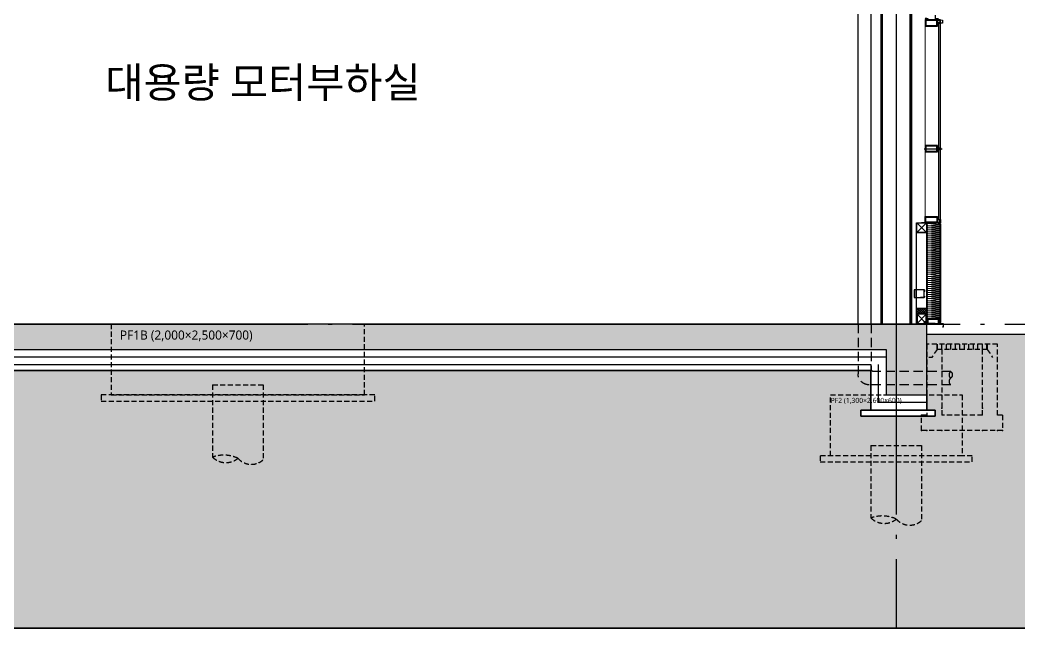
# Model space of a CAD drawing. Header units: millimetres. Extents: x 0 to 672800, y 0 to 118800.
# Drawn here: x 541715 to 551579, y 68995 to 74995 of the extents above; entities that cross this region are included whole.
import ezdxf
from ezdxf.enums import TextEntityAlignment as Align
from ezdxf.xclip import XClip

# ---------------------------------------------------------------- set-up
doc = ezdxf.new("R2010")
doc.units = ezdxf.units.MM
doc.header["$LTSCALE"] = 200
doc.header["$XCLIPFRAME"] = 0
for name, pattern in [('CEN-GAUN', [32.2, 30, -1, 0.2, -1]), ('CONTINOUS', [0]), ('HID', [2.3, 1.5, -0.8]), ('HIDDEN', [0.375, 0.25, -0.125])]:
    doc.linetypes.add(name, pattern=pattern)
doc.layers.get('DEFPOINTS').update_dxf_attribs({"color": 137})
for name, color, linetype in [('0-S-col', 4, 'Continuous'), ('01단열재', 252, 'Continuous'), ('01하지철물', 253, 'Continuous'), ('0파일', 251, 'HIDDEN'), ('161', 161, 'Continuous'), ('35', 8, 'Continuous'), ('5기초', 5, 'HIDDEN'), ('5기초버림콘크리트', 251, 'HIDDEN'), ('5버림콘크리트', 5, 'CONTINOUS'), ('7', 7, 'Continuous'), ('A-CON', 2, 'Continuous'), ('A-PNL-EXT', 7, 'Continuous'), ('A-sect_stl', 8, 'Continuous'), ('AA-DWXM-CURT', 4, 'Continuous'), ('BOLT', 8, 'Continuous'), ('CEN', 1, 'CEN-GAUN'), ('CON', 2, 'Continuous'), ('ELE', 7, 'Continuous'), ('FLA', 2, 'Continuous'), ('HAT', 8, 'Continuous'), ('HAT-254', 254, 'Continuous'), ('HAT-INS1', 252, 'Continuous'), ('HID-8', 8, 'HID'), ('Insul', 252, 'Continuous'), ('PANEL', 6, 'Continuous'), ('S-253', 252, 'Continuous'), ('SOL-253', 253, 'Continuous'), ('squrepipe', 252, 'Continuous'), ('STEEL-E', 6, 'Continuous'), ('STL', 4, 'Continuous'), ('SYP_BOLT', 9, 'Continuous'), ('SYP_FLASHING', 5, 'Continuous'), ('SYP_INSUL', 252, 'Continuous'), ('SYP_STEEL', 4, 'Continuous'), ('TEC35', 35, 'Continuous'), ('WALL', 2, 'Continuous'), ('WIN1', 7, 'Continuous'), ('우수집수정', 252, 'HIDDEN')]:
    doc.layers.add(name, color=color, linetype=linetype)
doc.layers.add('190', color=190, linetype='Continuous', plot=False)
doc.layers.add('TXT-1', color=137, linetype='Continuous', plot=False)
doc.layers.add('insulation', color=8, linetype='Continuous', lineweight=5)
doc.styles.add('스타일1', font='malgun.ttf')
doc.linetypes.add('INSUL50', pattern='A,0.00254,-2.54,[134,ltypeshp.shx,S=6.25,R=0,X=-2.54,Y=0],-19.92,[134,ltypeshp.shx,S=6.25,R=180,X=2.54,Y=0],-2.54', length=25.00254)

# ---------------------------------------------------------------- blocks, each defined once
blk = doc.blocks.new('SCW-1')
at = {"layer": 'BOLT', "color": 8, "linetype": 'HIDDEN', "ltscale": 0.5}
for p, q in [((150, 3), (150, 9)), ((154.1, 12), (151.1, 9)), ((151.1, 9), (151.1, 3)), ((151.1, 3), (154.1, 0)), ((153.1, 5.4), (153.1, 6.6)), ((153.1, 6.6), (154.5, 6.6)), ((154.5, 5.4), (153.1, 5.4)), ((154.5, 12), (154.1, 12)), ((154.1, 0), (154.5, 0)), ((154.5, 6.6), (154.5, 12)), ((154.5, 0), (154.5, 5.4))]:
    blk.add_line(p, q, dxfattribs=at)
for points in [[(0, 6), (9, 7), (11, 9), (12, 7), (10, 3)], [(10, 3), (5, 3), (0, 6), (5, 9), (11, 9)], [(150, 3), (10, 3)], [(11, 9), (150, 9)]]:
    blk.add_lwpolyline(points, dxfattribs=at)
for centre, start, end in [((150.6, 9.2), 199.47122, 340.52878), ((150.6, 2.8), 19.47122, 160.52878)]:
    blk.add_arc(centre, 0.6, start, end, dxfattribs=at)
blk = doc.blocks.new('PANEL-135')
at = {"layer": '161'}
for p, q in [((150, 0), (0, 0)), ((150, -1000), (0, -1000))]:
    blk.add_line(p, q, dxfattribs=at)
at = {"layer": 'BOLT', "color": 8, "linetype": 'HIDDEN', "ltscale": 0.5}
for p, q in [((37.8, 20.4), (41.2, 17)), ((37.8, 19.3), (40.8, 16.3)), ((37.8, 8.7), (40.8, 11.7)), ((37.8, 7.6), (41.2, 11)), ((37.8, 6.4), (41.2, 3)), ((37.8, 5.3), (40.8, 2.3)), ((41.2, 17), (41.2, 11)), ((41.2, 3), (41.2, -3)), ((37.8, -5.3), (40.8, -2.3)), ((37.8, -6.1), (37.8, -6.1)), ((38.6, -5.6), (41.2, -3))]:
    blk.add_line(p, q, dxfattribs=at)
at = {"layer": 'HAT-INS1'}
for points in [[(37.8, 21.4), (137, 30)], [(137, 30.5), (39.6, 38.9)]]:
    blk.add_lwpolyline(points, dxfattribs=at)
for points in [[(147.4, 26.4, -0.625476), (139.5, 10.2), (37.8, 19.1)], [(37.8, 1.4), (139.5, 10.2, -1), (139.5, -9.8), (37.8, -0.9)], [(25.8, -19.8), (139.5, -9.8, -1), (139.5, -29.8), (25.8, -19.8), (25.8, -19.8, 1), (25.8, -39.8, 1)], [(25.8, -39.8), (139.5, -29.8, -1), (139.5, -49.8), (25.8, -39.8), (25.8, -39.8, 1), (25.8, -59.8, 1)], [(25.8, -59.8), (139.5, -49.8, -1), (139.5, -69.8), (25.8, -59.8), (25.8, -59.8, 1), (25.8, -79.8, 1)], [(25.8, -79.8), (139.5, -69.8, -1), (139.5, -89.8), (25.8, -79.8), (25.8, -79.8, 1), (25.8, -99.8, 1)], [(25.8, -99.8), (139.5, -89.8, -1), (139.5, -109.8), (25.8, -99.8), (25.8, -99.8, 1), (25.8, -119.8, 1)], [(16.1, -12.4, 0.338737), (25.8, -19.8)], [(25.8, -119.8), (139.5, -109.8, -1), (139.5, -129.8), (25.8, -119.8), (25.8, -119.8, 1), (25.8, -139.8, 1)], [(25.8, -139.8), (139.5, -129.8, -1), (139.5, -149.8), (25.8, -139.8), (25.8, -139.8, 1), (25.8, -159.8, 1)], [(25.8, -159.8), (139.5, -149.8, -1), (139.5, -169.8), (25.8, -159.8), (25.8, -159.8, 1), (25.8, -179.8, 1)], [(25.8, -179.8), (139.5, -169.8, -1), (139.5, -189.8), (25.8, -179.8), (25.8, -179.8, 1), (25.8, -199.8, 1)], [(25.8, -199.8), (139.5, -189.8, -1), (139.5, -209.8), (25.8, -199.8), (25.8, -199.8, 1), (25.8, -219.8, 1)], [(25.8, -219.8), (139.5, -209.8, -1), (139.5, -229.8), (25.8, -219.8), (25.8, -219.8, 1), (25.8, -239.8, 1)], [(25.8, -239.8), (139.5, -229.8, -1), (139.5, -249.8), (25.8, -239.8), (25.8, -239.8, 1), (25.8, -259.8, 1)], [(25.8, -259.8), (139.5, -249.8, -1), (139.5, -269.8), (25.8, -259.8), (25.8, -259.8, 1), (25.8, -279.8, 1)], [(25.8, -279.8), (139.5, -269.8, -1), (139.5, -289.8), (25.8, -279.8), (25.8, -279.8, 1), (25.8, -299.8, 1)], [(25.8, -299.8), (139.5, -289.8, -1), (139.5, -309.8), (25.8, -299.8), (25.8, -299.8, 1), (25.8, -319.8, 1)], [(25.8, -319.8), (139.5, -309.8, -1), (139.5, -329.8), (25.8, -319.8), (25.8, -319.8, 1), (25.8, -339.8, 1)], [(25.8, -339.8), (139.5, -329.8, -1), (139.5, -349.8), (25.8, -339.8), (25.8, -339.8, 1), (25.8, -359.8, 1)], [(25.8, -359.8), (139.5, -349.8, -1), (139.5, -369.8), (25.8, -359.8), (25.8, -359.8, 1), (25.8, -379.8, 1)], [(25.8, -379.8), (139.5, -369.8, -1), (139.5, -389.8), (25.8, -379.8), (25.8, -379.8, 1), (25.8, -399.8, 1)], [(25.8, -399.8), (139.5, -389.8, -1), (139.5, -409.8), (25.8, -399.8), (25.8, -399.8, 1), (25.8, -419.8, 1)], [(25.8, -419.8), (139.5, -409.8, -1), (139.5, -429.8), (25.8, -419.8), (25.8, -419.8, 1), (25.8, -439.8, 1)], [(25.8, -439.8), (139.5, -429.8, -1), (139.5, -449.8), (25.8, -439.8), (25.8, -439.8, 1), (25.8, -459.8, 1)], [(25.8, -459.8), (139.5, -449.8, -1), (139.5, -469.8), (25.8, -459.8), (25.8, -459.8, 1), (25.8, -479.8, 1)], [(25.8, -479.8), (139.5, -469.8, -1), (139.5, -489.8), (25.8, -479.8), (25.8, -479.8, 1), (25.8, -499.8, 1)], [(25.8, -499.8), (139.5, -489.8, -1), (139.5, -509.8), (25.8, -499.8), (25.8, -499.8, 1), (25.8, -519.8, 1)], [(25.8, -519.8), (139.5, -509.8, -1), (139.5, -529.8), (25.8, -519.8), (25.8, -519.8, 1), (25.8, -539.8, 1)], [(25.8, -539.8), (139.5, -529.8, -1), (139.5, -549.8), (25.8, -539.8), (25.8, -539.8, 1), (25.8, -559.8, 1)], [(25.8, -559.8), (139.5, -549.8, -1), (139.5, -569.8), (25.8, -559.8), (25.8, -559.8, 1), (25.8, -579.8, 1)], [(25.8, -579.8), (139.5, -569.8, -1), (139.5, -589.8), (25.8, -579.8), (25.8, -579.8, 1), (25.8, -599.8, 1)], [(25.8, -599.8), (139.5, -589.8, -1), (139.5, -609.8), (25.8, -599.8), (25.8, -599.8, 1), (25.8, -619.8, 1)], [(25.8, -619.8), (139.5, -609.8, -1), (139.5, -629.8), (25.8, -619.8), (25.8, -619.8, 1), (25.8, -639.8, 1)], [(25.8, -639.8), (139.5, -629.8, -1), (139.5, -649.8), (25.8, -639.8), (25.8, -639.8, 1), (25.8, -659.8, 1)], [(25.8, -659.8), (139.5, -649.8, -1), (139.5, -669.8), (25.8, -659.8), (25.8, -659.8, 1), (25.8, -679.8, 1)], [(25.8, -679.8), (139.5, -669.8, -1), (139.5, -689.8), (25.8, -679.8), (25.8, -679.8, 1), (25.8, -699.8, 1)], [(25.8, -699.8), (139.5, -689.8, -1), (139.5, -709.8), (25.8, -699.8), (25.8, -699.8, 1), (25.8, -719.8, 1)], [(25.8, -719.8), (139.5, -709.8, -1), (139.5, -729.8), (25.8, -719.8), (25.8, -719.8, 1), (25.8, -739.8, 1)], [(25.8, -739.8), (139.5, -729.8, -1), (139.5, -749.8), (25.8, -739.8), (25.8, -739.8, 1), (25.8, -759.8, 1)], [(25.8, -759.8), (139.5, -749.8, -1), (139.5, -769.8), (25.8, -759.8), (25.8, -759.8, 1), (25.8, -779.8, 1)], [(25.8, -779.8), (139.5, -769.8, -1), (139.5, -789.8), (25.8, -779.8), (25.8, -779.8, 1), (25.8, -799.8, 1)], [(25.8, -799.8), (139.5, -789.8, -1), (139.5, -809.8), (25.8, -799.8), (25.8, -799.8, 1), (25.8, -819.8, 1)], [(25.8, -819.8), (139.5, -809.8, -1), (139.5, -829.8), (25.8, -819.8), (25.8, -819.8, 1), (25.8, -839.8, 1)], [(25.8, -839.8), (139.5, -829.8, -1), (139.5, -849.8), (25.8, -839.8), (25.8, -839.8, 1), (25.8, -859.8, 1)], [(25.8, -859.8), (139.5, -849.8, -1), (139.5, -869.8), (25.8, -859.8), (25.8, -859.8, 1), (25.8, -879.8, 1)], [(25.8, -879.8), (139.5, -869.8, -1), (139.5, -889.8), (25.8, -879.8), (25.8, -879.8, 1), (25.8, -899.8, 1)], [(25.8, -899.8), (139.5, -889.8, -1), (139.5, -909.8), (25.8, -899.8), (25.8, -899.8, 1), (25.8, -919.8, 1)], [(25.8, -919.8), (139.5, -909.8, -1), (139.5, -929.8), (25.8, -919.8), (25.8, -919.8, 1), (25.8, -939.8, 1)], [(129.1, -948.8), (25.8, -939.8), (25.8, -939.8, 0.541794), (16.7, -953.8, 0.541794)], [(25.8, -939.8), (139.5, -929.8, -1), (139.5, -949.8), (138.9, -949.7)]]:
    blk.add_lwpolyline(points, format="xyb", dxfattribs=at)
at = {"layer": 'Insul', "color": 251}
for p, q in [((18.3, -964.5), (18.3, -973.7)), ((32.3, -964.5), (18.3, -964.5)), ((32.3, -973.7), (18.3, -973.7)), ((18.3, -974.7), (18.3, -983)), ((32.3, -974.7), (18.3, -974.7)), ((32.3, -964.5), (32.3, -973.7)), ((32.3, -974.7), (32.3, -983)), ((29, -986.4), (21.7, -986.4))]:
    blk.add_line(p, q, dxfattribs=at)
for points in [[(135.1, 38.5), (136, 38.5, 0.414214), (136.3, 38.8), (136.3, 39), (136.3, 39.5, 0.414214), (133.3, 42.5), (128.3, 43.2), (120.8, 43.2, -0.414214), (120.3, 43.7), (120.3, 44, -0.414214), (120.8, 44.5), (133.9, 44.5), (135.5, 44.1, 0.487928), (135.9, 44.4), (135.9, 44.5, 0.414214), (133.9, 46.5), (82.3, 46.5), (40.6, 46.5, 0.414214), (38.6, 44.5), (38.6, 44.4, 0.487928), (39, 44.1), (40.6, 44.5), (53.7, 44.5, -0.414214), (54.2, 44), (54.2, 43.7, -0.414214), (53.7, 43.2), (46.1, 43.2), (41.1, 42.5, 0.414214), (38.1, 39.5), (38.1, 39), (38.1, 38.8, 0.414214), (38.4, 38.5), (39.3, 38.5, 0.414214), (39.6, 38.8), (39.6, 39, -0.414214), (41.1, 40.5), (46.1, 41.2), (54.7, 41.2, 0.414214), (56.2, 42.7), (56.2, 44, -0.414214), (56.7, 44.5), (82.3, 44.5), (117.8, 44.5, -0.414214), (118.3, 44), (118.3, 42.7, 0.414214), (119.8, 41.2), (128.3, 41.2), (133.3, 40.5, -0.414214), (134.8, 39), (134.8, 38.8, 0.414214)], [(135.1, 38.5), (136, 38.5, 0.414214), (136.3, 38.8), (136.3, 39), (136.3, 39.5, 0.414214), (133.3, 42.5), (128.3, 43.2), (120.8, 43.2, -0.414214), (120.3, 43.7), (120.3, 44, -0.414214), (120.8, 44.5), (133.9, 44.5), (135.5, 44.1, 0.487928), (135.9, 44.4), (135.9, 44.5, 0.414214), (133.9, 46.5), (82.3, 46.5), (40.6, 46.5, 0.414214), (38.6, 44.5), (38.6, 44.4, 0.487928), (39, 44.1), (40.6, 44.5), (53.7, 44.5, -0.414214), (54.2, 44), (54.2, 43.7, -0.414214), (53.7, 43.2), (46.1, 43.2), (41.1, 42.5, 0.414214), (38.1, 39.5), (38.1, 39), (38.1, 38.8, 0.414214), (38.4, 38.5), (39.3, 38.5, 0.414214), (39.6, 38.8), (39.6, 39, -0.414214), (41.1, 40.5), (46.1, 41.2), (54.7, 41.2, 0.414214), (56.2, 42.7), (56.2, 44, -0.414214), (56.7, 44.5), (82.3, 44.5), (117.8, 44.5, -0.414214), (118.3, 44), (118.3, 42.7, 0.414214), (119.8, 41.2), (128.3, 41.2), (133.3, 40.5, -0.414214), (134.8, 39), (134.8, 38.8, 0.414214)], [(148.7, -968.9, -0.414214), (146.2, -971.4), (142.9, -971.4, -0.414214), (140.4, -968.9), (140.4, -953.8, 0.414214), (139.4, -952.8), (136.9, -952.8), (136.9, -951.8), (39, -951.8), (39, -952.8), (35.1, -952.8, 0.414214), (34.1, -953.8), (34.1, -983, -0.414191), (29.1, -988), (21.7, -988, -0.414236), (16.7, -983), (16.7, -949.8), (37, -949.8), (37, -948.8), (138.9, -948.8), (138.9, -949.8), (148.7, -949.8)], [(148.7, -968.9, -0.414214), (146.2, -971.4), (142.9, -971.4, -0.414214), (140.4, -968.9), (140.4, -953.8, 0.414214), (139.4, -952.8), (136.9, -952.8), (136.9, -951.8), (39, -951.8), (39, -952.8), (35.1, -952.8, 0.414214), (34.1, -953.8), (34.1, -983, -0.414191), (29.1, -988), (21.7, -988, -0.414236), (16.7, -983), (16.7, -949.8), (37, -949.8), (37, -948.8), (138.9, -948.8), (138.9, -949.8), (148.7, -949.8)], [(142, -951.4), (147, -951.4), (147, -968.9, -0.414214), (146.2, -969.7), (142.9, -969.7, -0.414214), (142, -968.9)]]:
    blk.add_lwpolyline(points, format="xyb", close=True, dxfattribs=at)
blk.add_lwpolyline([(32.3, -952.5), (32.3, -963.5), (18.3, -963.5), (18.3, -952.5)], close=True, dxfattribs=at)
for centre, start, end in [((21.7, -983), 180, 270.00431), ((29, -983), 270.00431, 0)]:
    blk.add_arc(centre, 3.35, start, end, dxfattribs=at)
at = {"layer": 'PANEL', "ltscale": 3}
for points in [[(44, 43.3), (44, 44.1), (39, 44.1, 0.414214), (37, 42.1), (37, -3.7, -0.39552), (32.8, -8.2), (19.7, -9.1, 0.39896), (15, -14.1), (15, -444.5), (15, -983.8, 0.414242), (20, -988.8), (31.5, -988.8, 0.414191), (35, -985.3), (35, -953.3), (42, -953.3), (42, -952.5), (34.2, -952.5), (34.2, -985.3, -0.414191), (31.5, -988), (20, -988, -0.414242), (15.8, -983.8), (15.8, -444.5), (15.8, -14.1, -0.399273), (19.8, -9.9), (32.8, -9, 0.39552), (37.8, -3.7), (37.8, 42.1, -0.414214), (39, 43.3), (44, 43.3)], [(130.5, 44.1), (130.5, 44.1), (130.5, 43.6), (135.5, 43.6, -0.414214), (137, 42.1), (137, 28.4, 0.414214), (139, 26.4), (148, 26.4, -0.414214), (149.5, 24.9), (149.5, -391.9), (149.5, -969.9, -0.414214), (148, -971.4), (141, -971.4, -0.414214), (139.5, -969.9), (139.5, -952.8), (137, -952.8), (137, -953.3), (139, -953.3), (139, -969.9, 0.414214), (141, -971.9), (148, -971.9, 0.414214), (150, -969.9), (150, -391.9), (150, 24.9, 0.414214), (148, 26.9), (139, 26.9, -0.414214), (137.5, 28.4), (137.5, 42.1, 0.414214), (135.5, 44.1), (130.5, 44.1)]]:
    blk.add_lwpolyline(points, format="xyb", dxfattribs=at)
at = {"layer": 'SYP_INSUL'}
for points in [[(37.8, 41.4), (38.9, 41.5)], [(38.1, 39), (37.8, 39.1)], [(56.2, 43.2), (70.1, 44.5)]]:
    blk.add_lwpolyline(points, dxfattribs=at)
at = {"layer": 'WALL', "color": 3}
blk.add_line((44, 43.3), (44, 43.3), dxfattribs=at)
at = {"xscale": -1}
blk.add_blockref('SCW-1', (176.2, -6), dxfattribs=at)
blk = doc.blocks.new('pile(500)-section')
at = {"layer": '0파일'}
for p, q in [((-250, 0), (-250, -714.2)), ((-250, 0), (250, 0)), ((250, 0), (250, -739.4))]:
    blk.add_line(p, q, dxfattribs=at)
for points in [[(-250, -714.2, -0.201908), (0, -725.4, 0.417045), (250, -739.4)], [(-250, -714.2, 0.379922), (0, -725.4)]]:
    blk.add_lwpolyline(points, format="xyb", dxfattribs=at)
blk = doc.blocks.new('S-PF2-S1')
at = {"layer": '5기초'}
blk.add_lwpolyline([(-650, -700), (650, -700), (650, -1300), (-650, -1300)], close=True, dxfattribs=at)
at = {"layer": '5기초버림콘크리트'}
blk.add_lwpolyline([(650, -1300), (-752.5, -1300), (-752.5, -1360), (750, -1360), (750, -1300), (650, -1300)], dxfattribs=at)
at = {"layer": '0파일'}
blk.add_blockref('pile(500)-section', (0, -1200), dxfattribs=at)
at = {"layer": 'DEFPOINTS', "style": '스타일1'}
blk.add_text('PF2 (1,300×2,600×600)', height=50, dxfattribs=at).set_placement((-648.3, -753.9), align=Align.MIDDLE_LEFT)
blk = doc.blocks.new('SDS32')
at = {"layer": 'SYP_BOLT'}
for p, q in [((-5, 2.1), (-8, 1)), ((8, 1), (-8, 1)), ((-8, 1), (-8, 0)), ((8, 0), (-8, 0)), ((-3, 0.3), (-3.5, 0)), ((-3, 0), (-3, -3.7)), ((-2.5, 9.1), (-2.5, 3.1)), ((2.5, 3.1), (2.5, 9.1)), ((3, 0), (3, -5.7)), ((5, 2.1), (8, 1)), ((8, 1), (8, 0)), ((-3, -3.7), (-3.5, -4)), ((3.8, -6.5), (-3.5, -4)), ((-3.5, -4), (-3, -4.7)), ((-3, -5.7), (-3.5, -6)), ((3.8, -8.5), (-3.5, -6)), ((-3.5, -6), (-3, -6.7)), ((-3, -7.7), (-3.5, -8)), ((3.8, -10.5), (-3.5, -8)), ((-3.5, -8), (-3, -8.7)), ((-3, -9.7), (-3.5, -10)), ((-3.5, -10), (-3, -10.7)), ((3.8, -12.5), (-3.5, -10)), ((-3, -11.7), (-3.5, -12)), ((3.8, -14.5), (-3.5, -12)), ((-3.5, -12), (-3, -12.7)), ((-3, -13.7), (-3.5, -14)), ((3.8, -16.5), (-3.5, -14)), ((-3.5, -14), (-3, -14.7)), ((-3, -15.7), (-3.5, -16)), ((3.8, -18.5), (-3.5, -16)), ((-3.5, -16), (-3, -16.7)), ((-3, -17.7), (-3.5, -18)), ((3.8, -20.5), (-3.5, -18)), ((-3.5, -18), (-3, -18.7)), ((3, -5.7), (-3, -3.7)), ((3, -6.7), (-3, -4.7)), ((-3, -4.7), (-3, -5.7)), ((3, -7.7), (-3, -5.7)), ((3, -8.7), (-3, -6.7)), ((-3, -6.7), (-3, -7.7)), ((3, -9.7), (-3, -7.7)), ((-3, -8.7), (-3, -9.7)), ((3, -10.7), (-3, -8.7)), ((3, -11.7), (-3, -9.7)), ((3, -12.7), (-3, -10.7)), ((-3, -10.7), (-3, -11.7)), ((3, -13.7), (-3, -11.7)), ((3, -14.7), (-3, -12.7)), ((-3, -12.7), (-3, -13.7)), ((3, -15.7), (-3, -13.7)), ((3, -16.7), (-3, -14.7)), ((-3, -14.7), (-3, -15.7)), ((3, -17.7), (-3, -15.7)), ((3, -18.7), (-3, -16.7)), ((-3, -16.7), (-3, -17.7)), ((3, -19.7), (-3, -17.7)), ((-3, -18.7), (-3, -21)), ((3, -20.7), (-3, -18.7)), ((3, -5.7), (3.8, -6.5)), ((3.8, -6.5), (3, -6.7)), ((3, -6.7), (3, -7.7)), ((3, -7.7), (3.8, -8.5)), ((3.8, -8.5), (3, -8.7)), ((3, -8.7), (3, -9.7)), ((3, -9.7), (3.8, -10.5)), ((3.8, -10.5), (3, -10.7)), ((3, -10.7), (3, -11.7)), ((3, -11.7), (3.8, -12.5)), ((3.8, -12.5), (3, -12.7)), ((3, -12.7), (3, -13.7)), ((3, -13.7), (3.8, -14.5)), ((3.8, -14.5), (3, -14.7)), ((3, -14.7), (3, -15.7)), ((3, -15.7), (3.8, -16.5)), ((3.8, -16.5), (3, -16.7)), ((3, -16.7), (3, -17.7)), ((3, -17.7), (3.8, -18.5)), ((3.8, -18.5), (3, -18.7)), ((3, -18.7), (3, -19.7)), ((3, -19.7), (3.8, -20.5)), ((3.8, -20.5), (3, -20.7)), ((3, -20.7), (3, -22))]:
    blk.add_line(p, q, dxfattribs=at)
blk.add_lwpolyline([(5, 3.1), (5, 2.1), (-5, 2.1), (-5, 3.1)], close=True, dxfattribs=at)
for points in [[(4, 3.1), (4, 9.1), (-4, 9.1), (-4, 3.1)], [(0, -32), (-1, -23), (-3, -21), (-1, -20), (3, -22)], [(3, -22), (3, -27), (0, -32), (-3, -27), (-3, -21)]]:
    blk.add_lwpolyline(points, dxfattribs=at)
at = {"layer": 'SYP_BOLT', "color": 0}
blk.add_solid([(8, 1), (-8, 1), (8, 0), (-8, 0)], dxfattribs=at)
blk = doc.blocks.new('WEL')
at = {"layer": 'SYP_STEEL', "color": 251}
for centre, end in [((0, 0), 180), ((2, 0), 120), ((4, 0), 120), ((6, 0), 120), ((8, 0), 120)]:
    blk.add_arc(centre, 2, 0, end, dxfattribs=at)
blk = doc.blocks.new('P100X100')
at = {"layer": 'squrepipe', "color": 1}
for p, q in [((-45.5, 45.5), (45.5, -45.5)), ((45.5, 45.5), (-45.5, -45.5)), ((-45.5, 45.5), (45.5, -45.5)), ((45.5, 45.5), (-45.5, -45.5)), ((-45.5, 45.5), (45.5, -45.5)), ((45.5, 45.5), (-45.5, -45.5)), ((-45.5, 45.5), (45.5, -45.5)), ((45.5, 45.5), (-45.5, -45.5))]:
    blk.add_line(p, q, dxfattribs=at)
at = {"layer": 'squrepipe', "color": 8}
for points in [[(-50, -50), (50, -50), (50, 50), (-50, 50)], [(-45.5, -45.5), (45.5, -45.5), (45.5, 45.5), (-45.5, 45.5)]]:
    blk.add_lwpolyline(points, close=True, dxfattribs=at)
blk = doc.blocks.new('PANEL-SIL1')
at = {"layer": 'HAT'}
h = blk.add_hatch(dxfattribs=at)
h.set_pattern_fill('ANSI37', color=256, scale=5)
h.set_pattern_definition([(45, (-37874.998, 100828.325), (-11.2253202, 11.2253202), []), (135, (-37874.998, 100828.325), (-11.2253202, -11.2253202), [])])
h.paths.add_polyline_path([(-125, 100), (-25, 100), (-25, 150), (-125, 150)])
at = {"layer": 'FLA', "color": 6}
blk.add_lwpolyline([(-280, -28), (-290, -28), (-290, 2), (-126.6, 9.5), (-126.6, 30), (-125, 30), (-125, 8), (-288.4, 0.5), (-288.4, -26.4), (-280, -26.4)], close=True, dxfattribs=at)
at = {"layer": 'STL'}
blk.add_lwpolyline([(-125, 200), (-123, 200), (-123, 152), (-23, 152), (-23, 50), (-25, 50), (-25, 150), (-125, 150), (-125, 200)], dxfattribs=at)
at = {"layer": 'SYP_FLASHING', "color": 251}
blk.add_lwpolyline([(-138.6, 39.1), (-136.3, 39.1), (-136.3, 28.1), (-127, 28.1, -0.414214), (-125, 26.1), (-125, 8.1), (-127.3, 8.1), (-127.3, 25.8), (-136.6, 25.8, -0.414214), (-138.6, 27.8)], format="xyb", close=True, dxfattribs=at)
at = {"layer": 'SYP_STEEL', "color": 251}
for p, q in [((-6, 337.5), (-6, 262.5)), ((-100, 262.5), (-65, 262.5))]:
    blk.add_line(p, q, dxfattribs=at)
blk.add_lwpolyline([(-100, 337.5), (0, 337.5), (0, 262.5), (-100, 262.5)], close=True, dxfattribs=at)
for centre, end in [((-100, 335.5), 210), ((-100, 333.5), 210), ((-100, 331.5), 210), ((-100, 329.5), 210), ((-100, 327.5), 210), ((-100, 325.5), 210), ((-100, 323.5), 210), ((-100, 321.5), 210), ((-100, 319.5), 270)]:
    blk.add_arc(centre, 2, 90, end, dxfattribs=at)
at = {"layer": 'A-sect_stl', "extrusion": (0, 0, -1), "zscale": -1}
blk.add_blockref('P100X100', (75, 50), dxfattribs=at)
at = {"layer": 'BOLT', "color": 0, "rotation": 90}
blk.add_blockref('SDS32', (-127.3, 17.2), dxfattribs=at)
at = {"layer": 'SYP_STEEL', "color": 251}
for p in [(-98, 337.5), (-78.3, 337.5)]:
    blk.add_blockref('WEL', p, dxfattribs=at)
at = {"layer": 'SYP_STEEL', "color": 251, "rotation": 90}
blk.add_blockref('WEL', (-100, 264.5), dxfattribs=at)
at = {"layer": 'SYP_STEEL', "color": 251, "extrusion": (0, 0, -1), "zscale": -1, "rotation": 180}
for p in [(98, 262.5), (78.3, 262.5)]:
    blk.add_blockref('WEL', p, dxfattribs=at)
blk = doc.blocks.new('WB-150-E')
at = {"layer": 'WIN1'}
blk.add_lwpolyline([(200, 60), (50, 60), (50, 0), (170, 0), (170, 27.5), (200, 27.5), (200, 60)], dxfattribs=at)
at = {"layer": 'WIN1', "color": 251}
blk.add_lwpolyline([(55, 55), (55, 5), (165, 5), (165, 55)], close=True, dxfattribs=at)
blk.add_lwpolyline([(195, 32.5), (170, 32.5), (170, 55), (195, 55), (195, 32.5)], dxfattribs=at)
blk = doc.blocks.new('WB-150-C')
at = {"layer": 'WIN1', "color": 251}
blk.add_line((38.9, 30), (217.2, 30), dxfattribs=at)
at = {"layer": 'WIN1'}
blk.add_lwpolyline([(195, 32.5), (170, 32.5), (170, 60), (50, 60), (50, 0), (170, 0), (170, 27.5), (195, 27.5)], close=True, dxfattribs=at)
at = {"layer": 'WIN1', "color": 251}
blk.add_lwpolyline([(55, 55), (55, 5), (165, 5), (165, 55)], close=True, dxfattribs=at)
blk.add_arc((224, 30), 26, 157.38014, 202.61986, dxfattribs=at)
blk = doc.blocks.new('WWW-150-2')
at = {"layer": 'AA-DWXM-CURT'}
for points in [[(132, 740), (150, 740), (150, 1967.5), (132, 1967.5)], [(132, 32.5), (150, 32.5), (150, 720), (132, 720)]]:
    blk.add_lwpolyline(points, close=True, dxfattribs=at)
at = {"layer": 'insulation'}
blk.add_line((0, 1940), (0, 60), dxfattribs=at)
for name, p in [('WB-150-E', (-50, 1940)), ('WB-150-C', (-50, 700))]:
    blk.add_blockref(name, p, dxfattribs=at)
at = {"layer": 'insulation', "xscale": -1, "rotation": 180}
blk.add_blockref('WB-150-E', (-50, 60), dxfattribs=at)
blk = doc.blocks.new('ci')
at = {"layer": '190'}
for p, q in [((11.9, 10), (-0.1, 10)), ((11.9, 0), (-0.1, 0))]:
    blk.add_line(p, q, dxfattribs=at)
at = {"layer": '35'}
blk.add_lwpolyline([(9, 0), (15, 0, 0.414214), (18, 3), (18, 7, 0.414214), (15, 10), (9, 10, 0.414214), (6, 7), (6, 3, 0.414214)], format="xyb", close=True, dxfattribs=at)
for centre, start, end in [((-5.3, 5), 316.39718, 43.60282), ((-3.3, 5), 316.39718, 43.60282), ((-1.3, 5), 316.39718, 43.60282), ((0.7, 5), 33.68372, 43.60282), ((0.7, 5), 316.39718, 326.31628)]:
    blk.add_arc(centre, 7.25, start, end, dxfattribs=at)
blk = doc.blocks.new('W-UP-RI')
at = {"layer": 'A-PNL-EXT'}
blk.add_line((-52.8, 15), (-20, 15), dxfattribs=at)
blk.add_lwpolyline([(-52.8, 48.2), (-52.8, 3.6), (20, -0.5), (20, -32.5), (5, -32.5)], dxfattribs=at)
at = {"layer": 'TEC35', "linetype": 'Continuous', "xscale": -1.5, "yscale": 1.5, "zscale": 1.5, "rotation": 180}
blk.add_blockref('ci', (-149.9, 15), dxfattribs=at)
blk = doc.blocks.new('하지철물')
at = {"layer": '01하지철물', "color": 1}
for p, q in [((46.8, 46.8), (-46.8, -46.8)), ((46.8, -46.8), (-46.8, 46.8))]:
    blk.add_line(p, q, dxfattribs=at)
at = {"layer": '01하지철물'}
for points in [[(-50, -50), (-50, 50), (50, 50), (50, -50)], [(-46.8, -46.8), (-46.8, 46.8), (46.8, 46.8), (46.8, -46.8)]]:
    blk.add_lwpolyline(points, close=True, dxfattribs=at)
blk = doc.blocks.new('PF1B 2')
at = {"layer": '5기초'}
blk.add_lwpolyline([(43124.4, 62968.7), (43124.4, 62268.7), (45624.4, 62268.7), (45624.4, 62968.7)], close=True, dxfattribs=at)
at = {"layer": '5기초버림콘크리트'}
blk.add_lwpolyline([(45624.4, 62268.7), (43024.4, 62268.7), (43024.4, 62208.7), (45724.4, 62208.7), (45724.4, 62268.7), (45624.4, 62268.7)], dxfattribs=at)
at = {"layer": '0파일'}
blk.add_blockref('pile(500)-section', (44374.4, 62368.7), dxfattribs=at)
at = {"layer": 'DEFPOINTS', "style": '스타일1'}
blk.add_text('PF1B (2,000×2,500×700)', height=90, dxfattribs=at).set_placement((43864.3, 62859.7), align=Align.MIDDLE_CENTER)
blk = doc.blocks.new('OU-TRENCH')
at = {"layer": '우수집수정'}
for p, q in [((-700, -600), (-700, 100)), ((-700, 100), (0, 100)), ((-600, 50), (-600, 100)), ((-595, 50), (-595, 100)), ((-550.5, 50), (-550.5, 100)), ((-505.9, 50), (-505.9, 100)), ((-461.4, 50), (-461.4, 100)), ((-416.8, 50), (-416.8, 100)), ((-372.3, 50), (-372.3, 100)), ((-327.7, 50), (-327.7, 100)), ((-283.2, 50), (-283.2, 100)), ((-238.6, 50), (-238.6, 100)), ((-194.1, 50), (-194.1, 100)), ((-149.5, 50), (-149.5, 100)), ((-105, 50), (-105, 100)), ((-100, 100), (-100, 50)), ((0, 100), (0, -600)), ((-597.7, 50), (-650, -30)), ((-600, 50), (-100, 50)), ((-550, -600), (-550, 50)), ((-150, 50), (-150, -600)), ((-102.3, 50), (-50, -30)), ((-50, -30), (-20, -30)), ((-750, -600), (-700, -600)), ((-750, -600), (-750, -750)), ((-550, -600), (-150, -600)), ((0, -600), (50, -600)), ((50, -750), (50, -600)), ((-750, -750), (50, -750))]:
    blk.add_line(p, q, dxfattribs=at)
for p in [(-550, -530.8), (-150, -530.8), (50, -600), (-750, -750), (-750, -750), (-700, -750), (-700, -750), (-550, -750), (-550, -750.9), (-150, -750), (-150, -750.9), (0, -750), (0, -750.2), (50, -750), (50, -750.2)]:
    blk.add_point(p, dxfattribs=at)
blk = doc.blocks.new('DRAIN')
at = {"layer": 'ELE', "elevation": 0}
blk.add_lwpolyline([(1075, 300), (1075, 6517.5, 1), (950, 6517.5), (950, 300)], format="xyb", dxfattribs=at)
at = {"layer": 'HID-8', "ltscale": 0.3}
for p, q in [((946.9, 300), (946.9, -146.7)), ((946.9, 300), (1078.1, 300)), ((1078.1, 300), (1078.1, -190.7)), ((163, -168.6), (925.1, -168.6)), ((163, -300), (968.7, -300))]:
    blk.add_line(p, q, dxfattribs=at)
for centre, radius, start, end in [((188.9, -201.5), 41.8, 128.31809, 231.68191), ((128.6, -201.5), 47.5, 316.32933, 43.67067), ((925, -146.7), 21.9, 270, 0), ((968.7, -190.7), 109.4, 270, 0), ((128.6, -267.1), 47.5, 316.32933, 43.67067)]:
    blk.add_arc(centre, radius, start, end, dxfattribs=at)
at = {"layer": 'CON'}
blk.add_blockref('OU-TRENCH', (400, 0), dxfattribs=at)

msp = doc.modelspace()

# ---------------------------------------------------------------- hatches: boundary and pattern name
at = {"layer": 'HAT-254'}
h = msp.add_hatch(color=256, dxfattribs=at)
h.dxf.hatch_style = 1
h.paths.add_polyline_path([(550667.2, 71294.9), (550667.2, 71994.9), (534850, 71994.9), (534850, 71744.9), (550267.2, 71744.9), (550267.2, 71294.9)])
at = {"layer": 'SOL-253'}
h = msp.add_hatch(color=256, dxfattribs=at)
h.dxf.hatch_style = 1
h.paths.add_polyline_path([(554537.6, 71694.9), (553802.2, 71694.9), (553802.2, 71644.9), (553852.2, 71644.9), (553852.2, 71394.9), (553552.2, 71394.9), (553552.2, 71644.9), (553602.2, 71644.9), (553602.2, 71894.9), (550667.2, 71894.9), (550667.2, 71394.9), (550667.2, 71144.9), (550752.2, 71144.9), (550752.2, 71084.9), (550017.2, 71084.9), (550017.2, 71144.9), (550117.2, 71144.9), (550117.2, 71534.9), (534850, 71534.9), (534850, 68994.9), (554537.6, 68994.9)])

# ---------------------------------------------------------------- linework, layer by layer
at = {"layer": '0-S-col', "color": 8}
for points in [[(550217.2, 71994.9), (550517.2, 71994.9), (550517.2, 77994.9), (550217.2, 77994.9)], [(550517.2, 71994.9), (550217.2, 71994.9), (550217.2, 77994.9), (550517.2, 77994.9)], [(550502.2, 71994.9), (550232.2, 71994.9), (550232.2, 77994.9), (550502.2, 77994.9)]]:
    msp.add_lwpolyline(points, close=True, dxfattribs=at)
at = {"layer": '01단열재', "linetype": 'INSUL50', "ltscale": 0.015}
msp.add_line((534850, 71669.9), (550267.2, 71669.9), dxfattribs=at)
at = {"layer": '01단열재'}
msp.add_line((550667.2, 71294.9), (550667.2, 71144.9), dxfattribs=at)
msp.add_lwpolyline([(550667.2, 71144.9), (550117.2, 71144.9), (550117.2, 71534.9)], dxfattribs=at)
at = {"layer": '01단열재', "linetype": 'INSUL50', "ltscale": 0.015}
msp.add_lwpolyline([(550667.2, 71219.9), (550192.2, 71219.9), (550192.2, 71594.9)], dxfattribs=at)
at = {"layer": '01하지철물'}
msp.add_line((550567.2, 71994.9), (550567.2, 72994.9), dxfattribs=at)
at = {"layer": '5버림콘크리트'}
msp.add_lwpolyline([(534850, 71594.9), (550117.2, 71594.9), (550117.2, 71534.9), (534850, 71534.9)], dxfattribs=at)
msp.add_lwpolyline([(550017.2, 71144.9), (550752.2, 71144.9), (550752.2, 71084.9), (550017.2, 71084.9)], close=True, dxfattribs=at)
at = {"layer": 'A-CON'}
msp.add_line((550667.2, 71894.9), (553602.2, 71894.9), dxfattribs=at)
msp.add_lwpolyline([(534850, 71744.9), (550267.2, 71744.9), (550267.2, 71294.9), (550667.2, 71294.9), (550667.2, 71744.9), (550667.2, 71744.9), (550667.2, 71994.9), (534850, 71994.9)], dxfattribs=at)
at = {"layer": 'CEN'}
for p, q in [((550367.2, 88994.9), (550367.2, 68994.9)), ((532118.2, 71994.9), (555057.6, 71994.9))]:
    msp.add_line(p, q, dxfattribs=at)
at = {"layer": 'DEFPOINTS'}
msp.add_lwpolyline([(534850, 88994.9), (534850, 68994.9), (554537.6, 68994.9), (554537.6, 88994.9)], close=True, dxfattribs=at)
at = {"layer": 'Insul'}
msp.add_line((550667.2, 72994.9), (550617.2, 72994.9), dxfattribs=at)
at = {"layer": 'SOL-253'}
msp.add_lwpolyline([(553802.2, 71694.9), (554537.6, 71694.9), (554537.6, 68994.9), (534850, 68994.9), (534850, 71534.9), (550117.2, 71534.9), (550117.2, 71144.9), (550017.2, 71144.9), (550017.2, 71084.9), (550752.2, 71084.9), (550752.2, 71144.9), (550667.2, 71144.9), (550667.2, 71894.9), (553602.2, 71894.9), (553602.2, 71644.9), (553552.2, 71644.9), (553552.2, 71394.9), (553852.2, 71394.9), (553852.2, 71644.9), (553802.2, 71644.9)], close=True, dxfattribs=at)

# ---------------------------------------------------------------- block references
at = {"layer": '7', "rotation": 180}
msp.add_blockref('하지철물', (550617.2, 72944.9), dxfattribs=at)
at = {"layer": 'CON'}
ref = msp.add_blockref('PANEL-135', (550817.2, 72994.9), dxfattribs=dict(at, xscale=-1))
XClip(ref).set_block_clipping_path([(0, -1000), (164.9999999994, -0.0000000001)])
at = {"layer": 'CON', "xscale": -1}
msp.add_blockref('PANEL-SIL1', (550542.2, 71994.9), dxfattribs=at)
at = {"layer": 'HAT', "xscale": -1}
msp.add_blockref('DRAIN', (551067.2, 71694.9), dxfattribs=at)
at = {"layer": 'S-253'}
for name, p in [('PF1B 2', (499492.8, 9026.2)), ('S-PF2-S1', (550367.2, 71994.9))]:
    msp.add_blockref(name, p, dxfattribs=at)
at = {"layer": 'STEEL-E'}
for name, p in [('WWW-150-2', (550652.2, 72994.9)), ('W-UP-RI', (550802.2, 74994.9))]:
    msp.add_blockref(name, p, dxfattribs=at)

# ---------------------------------------------------------------- texts
at = {"layer": 'TXT-1', "style": '스타일1'}
msp.add_text('대용량 모터부하실', height=300, dxfattribs=at).set_placement((544114.5, 74378.5), align=Align.MIDDLE_CENTER)

doc.saveas('drawing.dxf')
